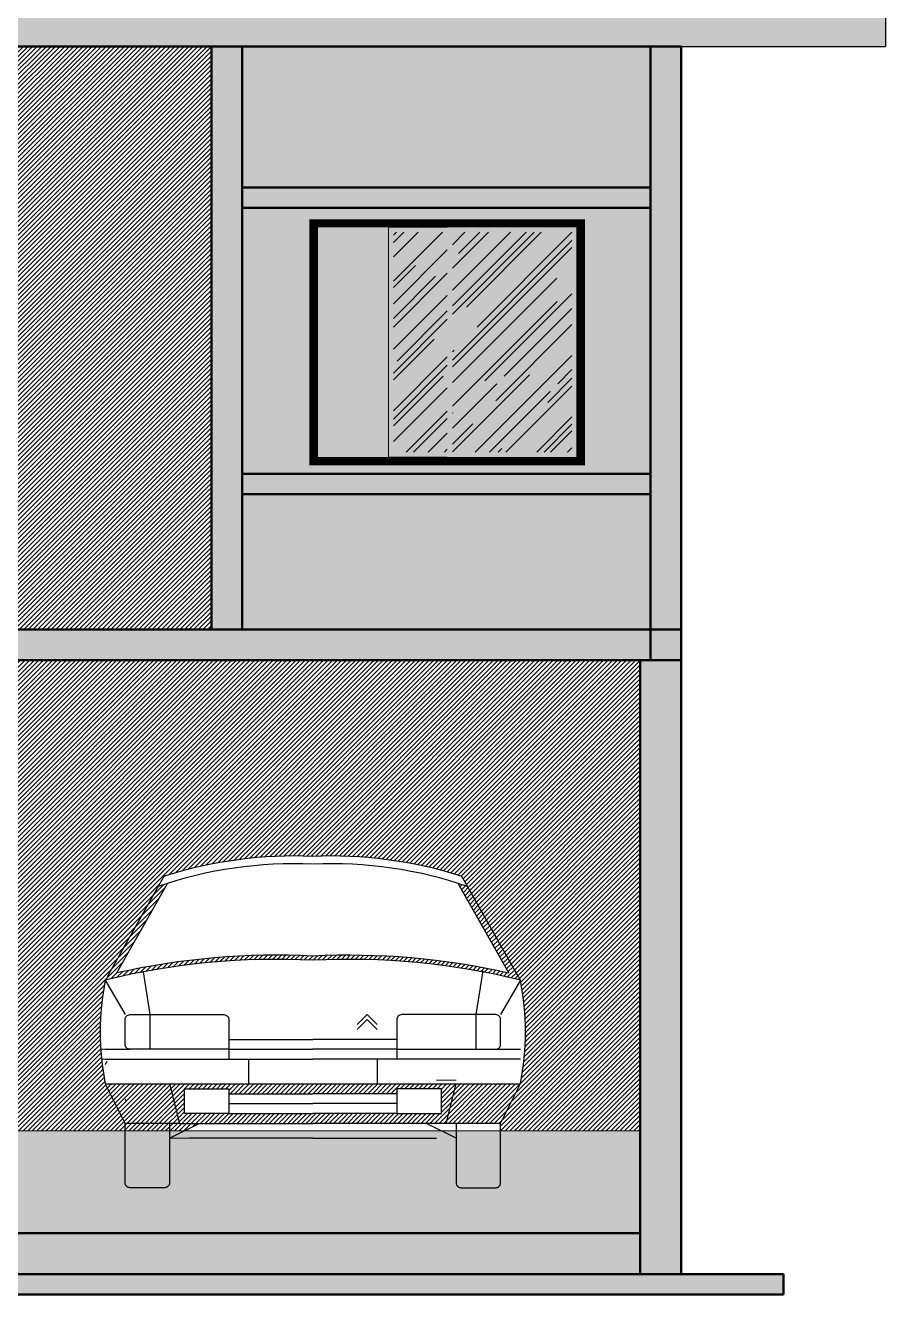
# Model space of a CAD drawing. Header units: millimetres. Extents: x -18002 to 19000, y -38859 to 21000.
# Drawn here: x -12765 to -8558, y -10517 to -4315 of the extents above; entities that cross this region are included whole.
import ezdxf

# ---------------------------------------------------------------- set-up
doc = ezdxf.new("R2010")
doc.units = ezdxf.units.MM
doc.layers.get('0').update_dxf_attribs({"lineweight": 25})
for name, color, linetype, lineweight in [('A Furn', 8, 'Continuous', 18), ('A Glaz', 4, 'Continuous', 25), ('A Wall', 7, 'Continuous', 50), ('A_Wall', 7, 'Continuous', 30), ('hatch', 8, 'Continuous', 0), ('TEXT', 250, 'Continuous', 0)]:
    doc.layers.add(name, color=color, linetype=linetype, lineweight=lineweight)
doc.layers.add('elevation', color=7, linetype='Continuous', lineweight=25, true_color=0xf5f3c7)
doc.layers.add('wall elev', color=7, linetype='Continuous', lineweight=0, true_color=0x9d5420)

# ---------------------------------------------------------------- blocks, each defined once
blk = doc.blocks.new('compact-car-front-elevation')
for p, q in [((65.4, 34.19), (57.33, 48.46)), ((7.11, 34.37), (8.17, 27.56)), ((61.21, 34.51), (60.14, 27.56)), ((1.08, 33.07), (4.23, 27.56)), ((67.22, 33.07), (64.07, 27.56)), ((8.17, 27.56), (8.17, 22.05)), ((20.77, 26.77), (20.77, 20.47)), ((42.81, 27.56), (41.24, 25.98)), ((42.81, 26.77), (41.24, 25.2)), ((42.81, 27.56), (44.39, 25.98)), ((42.81, 26.77), (44.39, 25.2)), ((60.14, 27.56), (60.14, 22.05)), ((20.77, 23.62), (34.15, 23.62)), ((47.54, 23.62), (34.15, 23.62)), ((1.08, 20.47), (34.15, 20.47)), ((20.77, 22.05), (5.02, 22.05)), ((20.77, 22.05), (34.15, 22.05)), ((23.92, 20.47), (23.92, 16.54)), ((47.54, 22.05), (34.15, 22.05)), ((67.22, 20.47), (34.15, 20.47)), ((44.39, 20.47), (44.39, 16.54)), ((63.29, 22.05), (67.22, 22.05)), ((20.77, 14.96), (34.15, 14.96)), ((47.54, 14.96), (34.15, 14.96)), ((64.07, 10.24), (66.97, 16.04)), ((20.77, 13.39), (34.15, 13.39)), ((47.54, 13.39), (34.15, 13.39)), ((11.32, 7.87), (16.04, 10.24)), ((12.89, 10.24), (34.15, 10.24)), ((20.77, 11.81), (34.15, 11.81)), ((47.54, 11.81), (34.15, 11.81)), ((55.41, 10.24), (34.15, 10.24)), ((56.99, 7.87), (52.26, 10.24)), ((34.15, 7.87), (14.47, 7.87)), ((34.15, 7.87), (53.84, 7.87))]:
    blk.add_line(p, q)
for points in [[(66.94, 33.6), (58.07, 49.28, 0.195575), (57.62, 49.66, 0.086704), (34.15, 52.76, 0.086704), (10.69, 49.66, 0.195575), (10.23, 49.28), (1.36, 33.6)], [(34.1, 51.53, 0.092856), (9.49, 47.97, 0.092856)], [(34.19, 36.89, 0.067724), (2.91, 34.19), (10.98, 48.46)], [(1.08, 22.05), (5.02, 22.05, -0.414214), (4.23, 22.83), (4.23, 26.77, -0.414214), (5.02, 27.56), (19.98, 27.56, -0.414214), (20.77, 26.77)], [(47.54, 22.05), (63.29, 22.05, 0.414214), (64.07, 22.83), (64.07, 26.77, 0.414214), (63.29, 27.56), (48.33, 27.56, 0.414214), (47.54, 26.77), (47.54, 20.47)], [(4.23, 0.79), (4.23, 10.24), (1.33, 16.04, -0.056392), (1.15, 16.54)], [(56.99, 10.24), (56.99, 0.79, 0.414214), (57.77, 0), (63.29, 0, 0.414214), (64.07, 0.79), (64.07, 10.24), (55.41, 10.24), (56.99, 16.54)], [(11.32, 10.24), (11.32, 0.79, -0.414214), (10.53, 0), (5.02, 0, -0.414214), (4.23, 0.79)]]:
    blk.add_lwpolyline(points, format="xyb")
blk.add_lwpolyline([(67.22, 16.54, 0.098153), (67.22, 33.07, 0.07212), (34.15, 36.22, 0.07212), (1.08, 33.07, 0.098153), (1.08, 16.54), (34.15, 16.54)], format="xyb", close=True)
blk.add_lwpolyline([(11.32, 16.54), (12.89, 10.24), (4.23, 10.24)])
for points in [[(13.68, 15.75), (20.77, 15.75), (20.77, 11.81), (13.68, 11.81)], [(47.54, 11.81), (54.63, 11.81), (54.63, 15.75), (47.54, 15.75)]]:
    blk.add_lwpolyline(points, close=True)
for centre, radius, start, end in [((37.02, -15.94), 67.52, 71.1658, 92.3859), ((39.83, -79.4), 116.42, 77.3123, 92.8098), ((64.86, 17.09), 2.36, -26.5651, -13.6546)]:
    blk.add_arc(centre, radius, start, end)

msp = doc.modelspace()

# ---------------------------------------------------------------- hatches: boundary and pattern name
at = {"layer": 'A Glaz', "lineweight": 25}
h = msp.add_hatch(dxfattribs=at)
h.set_pattern_fill('ANSI31', color=256, scale=0.25, angle=45, style=0)
h.set_pattern_definition([(90, (840961.3364, -258890.4012), (-0.79375, 9e-17), [])])
h.paths.add_polyline_path([(-10067.1, -5300.4), (-10067.1, -6425.4), (-11335.9, -6425.4), (-11335.9, -5300.4)])
h.paths.add_polyline_path([(-10676.5, -6400.4), (-10676.5, -5325.4), (-10092.1, -5325.4), (-10092.1, -6400.4)])
h.paths.add_polyline_path([(-10029.6, -5262.9), (-11373.4, -5262.9), (-11373.4, -6462.9), (-10029.6, -6462.9)])
h.paths.add_polyline_path([(-10676.5, -6400.4), (-10676.5, -5325.4), (-10092.1, -5325.4), (-10092.1, -6400.4)])
at = {"layer": 'A Glaz', "lineweight": 25, "ltscale": 20}
h = msp.add_hatch(color=256, dxfattribs=at)
h.set_gradient(color1=(185, 220, 233), one_color=1, tint=1, name='SPHERICAL')
h.paths.add_polyline_path([(-10701.5, -5325.4), (-10964.5, -5325.4), (-10964.5, -6400.4), (-10701.5, -6400.4)])
at = {"layer": 'A Glaz', "lineweight": 15}
h = msp.add_hatch(dxfattribs=at)
h.set_pattern_fill('AR-RROOF', color=256, scale=6.25, angle=45, style=0)
h.set_pattern_definition([(45, (-233885.84, -48656.4), (134.70384, 359.21024), [2381.25, -317.5, 793.75, -158.75]), (45, (-233792.67, -48450.97), (-261.54996, 37.04356), [476.25, -52.3875, 952.5, -119.0625]), (45, (-233925.12, -48504.86), (508.507003, 658.926293), [1270, -222.25, 635, -158.75])])
h.paths.add_polyline_path([(-10701.5, -5325.4), (-10964.5, -5325.4), (-10964.5, -6400.4), (-10701.5, -6400.4)])
h.paths.add_polyline_path([(-10092.1, -5325.4), (-10676.5, -5325.4), (-10676.5, -6400.4), (-10092.1, -6400.4)])
at = {"layer": 'A Glaz', "lineweight": 25, "ltscale": 20}
h = msp.add_hatch(color=256, dxfattribs=at)
h.set_gradient(color1=(185, 220, 233), one_color=1, tint=1, name='SPHERICAL')
h.paths.add_polyline_path([(-10092.1, -5325.4), (-10676.5, -5325.4), (-10676.5, -6400.4), (-10092.1, -6400.4)])
at = {"layer": 'elevation', "linetype": 'Continuous'}
h = msp.add_hatch(color=256, dxfattribs=at)
h.dxf.hatch_style = 1
h.paths.add_polyline_path([(-14473.2, -7705.4), (-13324.8, -7705.4), (-13324.8, -10117.1), (-13055.1, -10117.1), (-13055.1, -7417.1), (-16358, -7417.1), (-16358, -10117.1), (-14473.2, -10117.1)])
h.paths.add_polyline_path([(-13375.1, -4417.1), (-14098, -4417.1), (-14098, -4917.1), (-16558, -4917.1), (-16558, -6330.1), (-16515.1, -6330.1), (-15742.3, -6330.1), (-15699.4, -6330.1), (-14926.7, -6330.1), (-14883.7, -6330.1), (-14333.8, -6330.1), (-14333.8, -5249.1), (-13533.2, -5249.1), (-13533.2, -6330.1), (-13375.1, -6330.1)])
h.paths.add_polyline_path([(-9708, -6605.4), (-11705.1, -6605.4), (-11705.1, -7267.1), (-9708, -7267.1)])
h.paths.add_polyline_path([(-9708, -5206.5), (-11705.1, -5206.5), (-11705.1, -6505.4), (-9708, -6505.4)])
h.paths.add_polyline_path([(-15957.4, -6384.4), (-16515.1, -6384.4), (-16515.1, -6468.9), (-15957.4, -6468.9)])
h.paths.add_polyline_path([(-15957.4, -6365.8), (-16515.1, -6365.8), (-16515.1, -6375.9), (-15957.4, -6375.9)])
h.paths.add_polyline_path([(-15742.3, -6365.8), (-15957.4, -6365.8), (-15957.4, -6375.9), (-15742.3, -6375.9)])
h.paths.add_polyline_path([(-14926.7, -6375.9), (-15699.4, -6375.9), (-15699.4, -6384.4), (-14926.7, -6384.4)])
h.paths.add_polyline_path([(-15742.3, -6384.4), (-15957.4, -6384.4), (-15957.4, -6468.9), (-15742.3, -6468.9)])
h.paths.add_polyline_path([(-14926.7, -6384.4), (-15699.4, -6384.4), (-15699.4, -6468.9), (-14926.7, -6468.9)])
h.paths.add_polyline_path([(-15957.4, -6477.5), (-16515.1, -6477.5), (-16515.1, -6561.9), (-15957.4, -6561.9)])
h.paths.add_polyline_path([(-15742.3, -6477.5), (-15957.4, -6477.5), (-15957.4, -6561.9), (-15742.3, -6561.9)])
h.paths.add_polyline_path([(-14926.7, -6477.5), (-15699.4, -6477.5), (-15699.4, -6561.9), (-14926.7, -6561.9)])
at = {"layer": 'hatch', "linetype": 'Continuous'}
h = msp.add_hatch(color=256, dxfattribs=at)
h.dxf.hatch_style = 1
h.paths.add_polyline_path([(-16558, -4117.1), (-17558, -4117.1), (-17558, -4417.1), (-16558, -4417.1), (-9558, -4417.1), (-8558, -4417.1), (-8558, -4117.1), (-9558, -4117.1)])
h = msp.add_hatch(color=256, dxfattribs=at)
h.dxf.hatch_style = 1
h.paths.add_polyline_path([(-13355.1, -6942.5), (-13375.1, -6942.5), (-13375.1, -7027), (-13355.1, -7027)])
h.paths.add_polyline_path([(-13355.1, -7035.5), (-13375.1, -7035.5), (-13375.1, -7117.1), (-13355.1, -7117.1)])
h.paths.add_polyline_path([(-13355.1, -6570.5), (-13375.1, -6570.5), (-13375.1, -6654.9), (-13355.1, -6654.9)])
h.paths.add_polyline_path([(-13355.1, -6477.5), (-13375.1, -6477.5), (-13375.1, -6561.9), (-13355.1, -6561.9)])
h.paths.add_polyline_path([(-13355.1, -6384.4), (-13375.1, -6384.4), (-13375.1, -6468.9), (-13355.1, -6468.9)])
h.paths.add_polyline_path([(-13355.1, -6365.8), (-13375.1, -6365.8), (-13375.1, -6375.9), (-13355.1, -6375.9)])
h.paths.add_polyline_path([(-11705.1, -4417.1), (-11855.1, -4417.1), (-11855.1, -7267.1), (-11705.1, -7267.1)])
h.paths.add_polyline_path([(-9708, -6505.4), (-11705.1, -6505.4), (-11705.1, -6605.4), (-9708, -6605.4)])
h.paths.add_polyline_path([(-9708, -5106.5), (-11705.1, -5106.5), (-11705.1, -5206.5), (-9708, -5206.5)])
h.paths.add_polyline_path([(-9558, -4417.1), (-9708, -4417.1), (-9708, -7267.1), (-9558, -7267.1)])
h.paths.add_polyline_path([(-9708, -7267.1), (-12855.1, -7267.1), (-12855.1, -7417.1), (-9708, -7417.1)])
h.paths.add_polyline_path([(-12855.1, -7117.1), (-16558, -7117.1), (-16558, -7417.1), (-12855.1, -7417.1), (-12855.1, -7267.1)])
h.paths.add_polyline_path([(-9558, -7267.1), (-9708, -7267.1), (-9708, -7417.1), (-9558, -7417.1)])
h.paths.add_polyline_path([(-9558, -7417.1), (-9708, -7417.1), (-9758, -7417.1), (-9758, -10417.1), (-9558, -10417.1)])
h.paths.add_polyline_path([(-12855.1, -7417.1), (-13055.1, -7417.1), (-13055.1, -10217.1), (-12855.1, -10217.1)])
h.paths.add_polyline_path([(-16358, -7417.1), (-16558, -7417.1), (-16558, -10417.1), (-16358, -10417.1)])
h.paths.add_polyline_path([(-12855.1, -10217.1), (-13055.1, -10217.1), (-13055.1, -10417.1), (-12855.1, -10417.1)])
h.paths.add_polyline_path([(-9758, -10217.1), (-12855.1, -10217.1), (-12855.1, -10417.1), (-9758, -10417.1)])
h.paths.add_polyline_path([(-14473.2, -10120.4), (-14473.2, -10117.1), (-16358, -10117.1), (-16358, -10417.1), (-14623.2, -10417.1)])
h = msp.add_hatch(color=256, dxfattribs=at)
h.dxf.hatch_style = 1
h.paths.add_polyline_path([(-14098, -4902.1), (-14098, -4417.1), (-16558, -4417.1), (-16558, -4902.1)])
h.paths.add_polyline_path([(-9708, -5106.5), (-9708, -4417.1), (-11705.1, -4417.1), (-11705.1, -5106.5)])
h = msp.add_hatch(color=256, dxfattribs=at)
h.dxf.hatch_style = 1
h.paths.add_polyline_path([(-9758, -10217.1), (-9758, -9717.1), (-12855.1, -9717.1), (-12855.1, -10217.1)])
at = {"layer": 'TEXT', "linetype": 'Continuous'}
h = msp.add_hatch(color=256, dxfattribs=at)
h.dxf.hatch_style = 1
h.paths.add_polyline_path([(-17058, -10417.1), (-17058, -10517.1), (-14673.7, -10517.1), (-14623.2, -10417.1)])
h.paths.add_polyline_path([(-9058, -10517.1), (-9058, -10417.1), (-13055.1, -10417.1), (-13055.1, -10517.1)])
at = {"layer": 'wall elev', "linetype": 'Continuous'}
h = msp.add_hatch(dxfattribs=at)
h.set_pattern_fill('ANSI31', color=256, scale=5)
h.set_pattern_definition([(45, (-45558.013, -10417.117), (-11.22532, 11.22532), [])])
h.paths.add_polyline_path([(-11855.1, -4417.1), (-12855.1, -4417.1), (-12855.1, -7267.1), (-11855.1, -7267.1)])
h.paths.add_polyline_path([(-12905.1, -4417.1), (-13355.1, -4417.1), (-13355.1, -6330.1), (-13295.3, -6330.1), (-13252.4, -6330.1), (-12905.1, -6330.1)])
h.paths.add_polyline_path([(-9758, -7417.1), (-12855.1, -7417.1), (-12855.1, -9717.1), (-11988.2, -9717.1), (-11915.1, -9680.6), (-11359.2, -9680.6), (-10706.6, -9680.6), (-10440.8, -9680.6), (-10440.8, -9717.1), (-9758, -9717.1)])
h.paths.add_polyline_path([(-10639, -8470.6, -0.18484), (-10625.5, -8481.3), (-10352.8, -8963.6), (-10344.1, -8979.7, -0.098153), (-10344.1, -9487.2), (-11359.2, -9487.2), (-12374.3, -9487.2, -0.098153), (-12374.3, -8979.7, -0.07212), (-11359.2, -8883, -0.07212), (-10344.1, -8979.7), (-10352.8, -8963.6), (-10602.3, -8522.3, 0.005786), (-10647.9, -8507.4), (-10400.1, -8945.4, 0.067653), (-11359.2, -8862.4, 0.067653), (-12318.3, -8945.4), (-12070.6, -8507.4, 0.005786), (-12116.1, -8522.3), (-12093.4, -8482.2, -0.195575), (-12079.4, -8470.6, -0.086704), (-11359.2, -8375.4, -0.086704)], flags=16)
h.paths.add_polyline_path([(-10465, -9148.8, -0.414214), (-10440.8, -9173), (-10440.8, -9293.9, -0.414214), (-10465, -9318), (-10948.3, -9318), (-10948.3, -9366.4), (-11359.2, -9366.4), (-11770.1, -9366.4), (-11770.1, -9318), (-12253.5, -9318, -0.414214), (-12277.6, -9293.9), (-12277.6, -9173, -0.414214), (-12253.5, -9148.8), (-11794.3, -9148.8, -0.414214), (-11770.1, -9173), (-11770.1, -9269.7), (-11359.2, -9269.7), (-10948.3, -9269.7), (-10948.3, -9173, -0.414214), (-10924.2, -9148.8)], flags=0)
h.paths.add_polyline_path([(-10948.3, -9511.4), (-10730.8, -9511.4), (-10730.8, -9632.2), (-10948.3, -9632.2), (-11359.2, -9632.2), (-11770.1, -9632.2), (-11987.6, -9632.2), (-11987.6, -9511.4), (-11770.1, -9511.4), (-11770.1, -9535.6), (-11359.2, -9535.6), (-10948.3, -9535.6)], flags=16)

# ---------------------------------------------------------------- linework, layer by layer
at = {"layer": 'A Furn', "linetype": 'Continuous'}
for p, q in [((-10352.8, -8963.6), (-10344.1, -8979.7)), ((-12374.3, -9318), (-12396.5, -9318)), ((-12374.3, -9366.4), (-12392.4, -9366.4)), ((-12365.7, -9376.3), (-12374.3, -9392.4)), ((-10755, -9468.6), (-10658.3, -9468.6)), ((-12277.6, -9561.6), (-12272.4, -9570.7)), ((-11963.4, -9753.1), (-12060.1, -9753.1))]:
    msp.add_line(p, q, dxfattribs=at)
at = {"layer": 'A Glaz', "lineweight": 20}
msp.add_lwpolyline([(-10701.5, -5300.4), (-10989.5, -5300.4), (-10989.5, -6425.4), (-10701.5, -6425.4)], dxfattribs=at)
at = {"layer": 'A Wall', "linetype": 'Continuous'}
for p, q in [((-16558, -4417.1), (-9558, -4417.1)), ((-11855.1, -7267.1), (-11855.1, -4417.1)), ((-11705.1, -7267.1), (-11705.1, -4417.1)), ((-9708, -4417.1), (-9708, -7417.1)), ((-9558, -4417.1), (-9558, -7417.1)), ((-11705.1, -5106.5), (-9708, -5106.5)), ((-11705.1, -5206.5), (-9708, -5206.5)), ((-11705.1, -6505.4), (-9708, -6505.4)), ((-11705.1, -6605.4), (-9708, -6605.4)), ((-12855.1, -7267.1), (-9558, -7267.1)), ((-16558, -7417.1), (-9558, -7417.1)), ((-9758, -7417.1), (-9758, -10417.1)), ((-9558, -7417.1), (-9558, -10417.1)), ((-13058, -10217.1), (-9758, -10217.1)), ((-14567.2, -10417.1), (-9058, -10417.1)), ((-14567.2, -10417.1), (-9558, -10417.1)), ((-9558, -10417.1), (-9058, -10417.1)), ((-9058, -10417.1), (-9058, -10517.1)), ((-17058, -10517.1), (-9058, -10517.1))]:
    msp.add_line(p, q, dxfattribs=at)
at = {"layer": 'A_Wall', "linetype": 'Continuous'}
for p in [(-8558, -4117.1), (-9558, -4417.1)]:
    msp.add_line(p, (-8558, -4417.1), dxfattribs=at)
at = {"layer": 'hatch', "linetype": 'Continuous'}
for p, q in [((-9758, -9717.1), (-13259.9, -9717.1)), ((-9758, -10217.1), (-9758, -9717.1))]:
    msp.add_line(p, q, dxfattribs=at)

# ---------------------------------------------------------------- block references
at = {"xscale": 30.69481335297358, "yscale": 30.69481335297358, "zscale": 30.69481335297358}
msp.add_blockref('compact-car-front-elevation', (-12407.5, -9994.8), dxfattribs=at)

doc.saveas('drawing.dxf')
